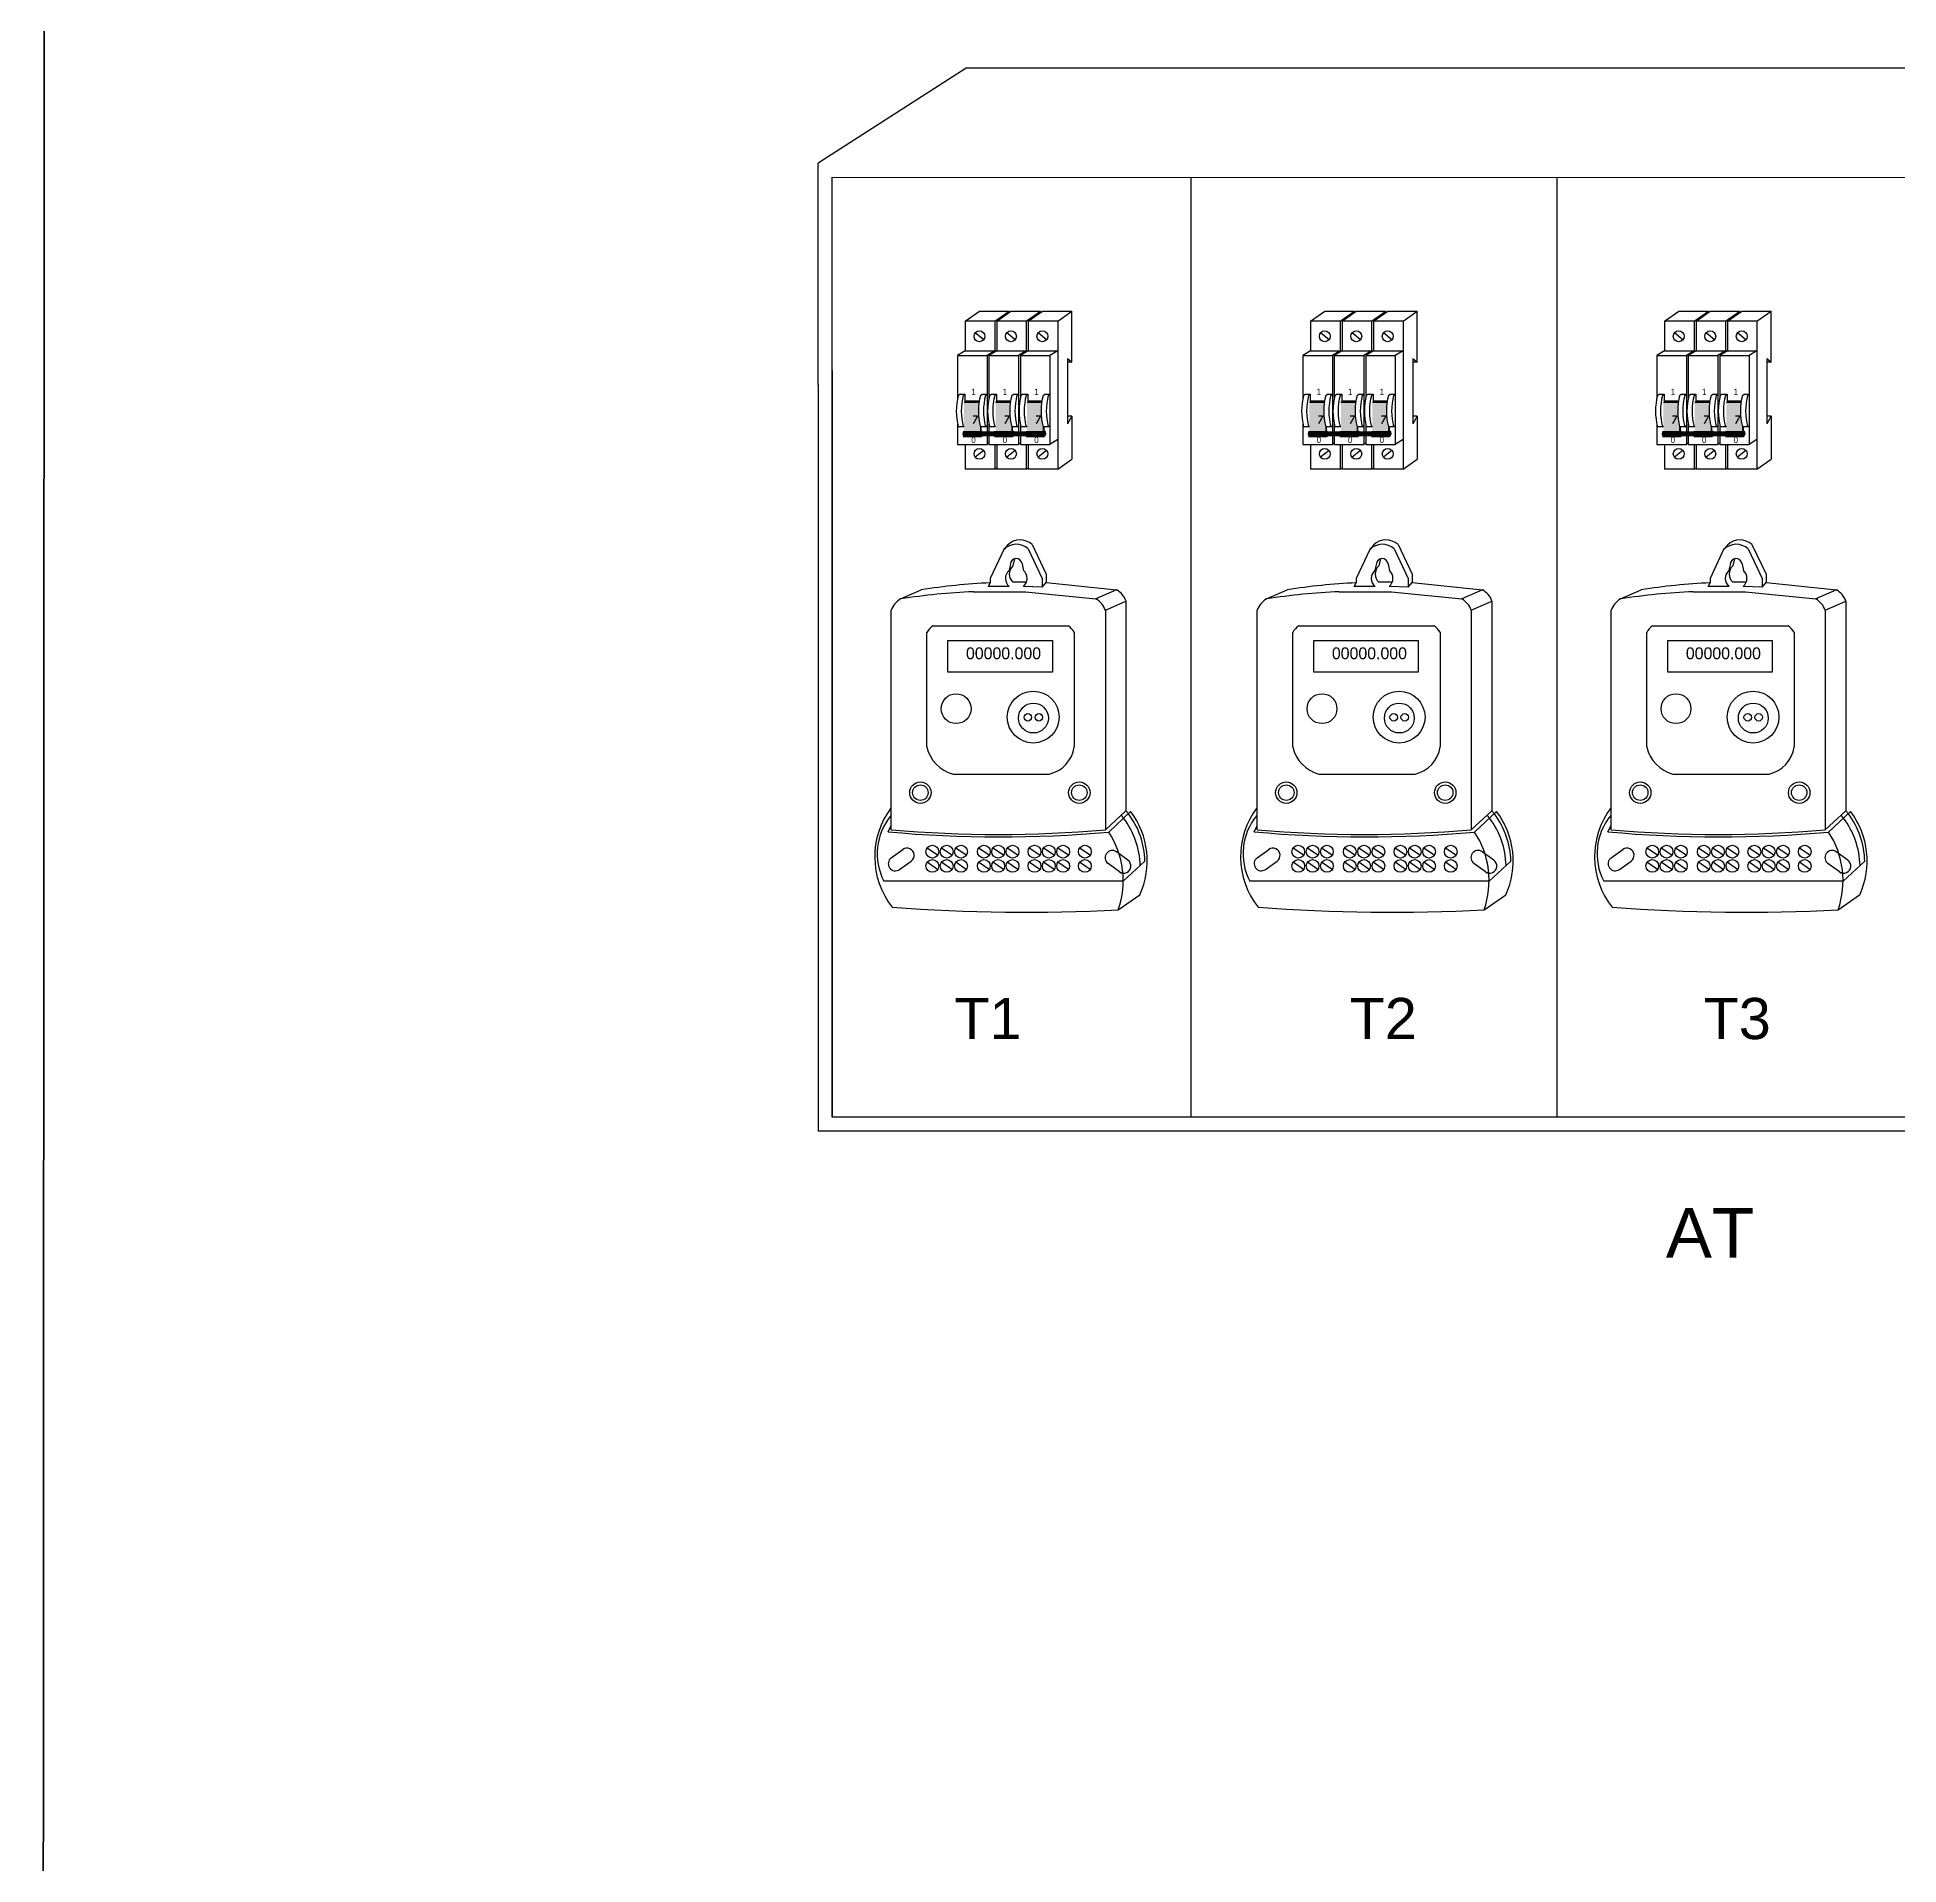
# Model space of a CAD drawing. Header units: millimetres. Extents: x -1335 to 33749, y 2338 to 5277.
# Drawn here: x 24575 to 25425, y 3784 to 4620 of the extents above; entities that cross this region are included whole.
import ezdxf

# ---------------------------------------------------------------- set-up
doc = ezdxf.new("R2010")
doc.units = ezdxf.units.MM
doc.layers.add('DUVAR', color=7, linetype='Continuous', lineweight=53)
doc.styles.get("Standard").update_dxf_attribs({"font": 'arial.ttf'})

# ---------------------------------------------------------------- blocks, each defined once
blk = doc.blocks.new('A$C695E2A47')
for points in [[(1.51, 4.47), (0.57, 4.47), (0.52, 4.42), (1.51, 4.42, -0.002755)], [(1.59, 2.48), (1.59, 2.79, -0.099472), (1.51, 4.42), (0.52, 4.42), (0.52, 2.48)], [(3.59, 4.47), (2.65, 4.47), (2.59, 4.42), (3.58, 4.42, -0.002755)], [(3.67, 2.48), (3.67, 2.79, -0.099472), (3.58, 4.42), (2.59, 4.42), (2.59, 2.48)], [(5.66, 4.47), (4.72, 4.47), (4.67, 4.42), (5.65, 4.42, -0.002755)], [(5.74, 2.48), (5.74, 2.79, -0.099472), (5.65, 4.42), (4.67, 4.42), (4.67, 2.48)], [(1.65, 2.15, -0.32497), (1.65, 2.48), (0.46, 2.48, 0.32497), (0.46, 2.15)], [(2.75, 2.15, -0.32497), (2.75, 2.48), (1.55, 2.48, 0.32497), (1.55, 2.15)], [(1.65, 2.79), (1.59, 2.79), (1.59, 2.48), (1.65, 2.5)], [(1.71, 2.5), (1.65, 2.5), (1.59, 2.48), (1.65, 2.48)], [(3.73, 2.15, -0.32497), (3.73, 2.48), (2.53, 2.48, 0.32497), (2.53, 2.15)], [(4.86, 2.15, -0.32497), (4.86, 2.48), (3.66, 2.48, 0.32497), (3.66, 2.15)], [(3.72, 2.79), (3.67, 2.79), (3.67, 2.48), (3.72, 2.5)], [(3.78, 2.5), (3.72, 2.5), (3.67, 2.48), (3.73, 2.48)], [(3.73, 2.15), (3.78, 2.19, 0.353206), (3.78, 2.5), (3.73, 2.48, 0.32497)], [(5.8, 2.15, -0.32497), (5.8, 2.48), (4.61, 2.48, 0.32497), (4.61, 2.15)], [(5.79, 2.79), (5.74, 2.79), (5.74, 2.48), (5.79, 2.5)], [(5.85, 2.5), (5.79, 2.5), (5.74, 2.48), (5.8, 2.48)], [(5.8, 2.15), (5.85, 2.19, 0.353206), (5.85, 2.5), (5.8, 2.48, 0.32497)]]:
    blk.add_hatch(color=256).paths.add_polyline_path(points)
for p, q in [((0.6, 9.75, -0.14), (1.54, 10.4, -0.14)), ((1.54, 10.4, -0.14), (3.49, 10.4, -0.14)), ((2.54, 9.75, -0.14), (3.49, 10.4, -0.14)), ((2.67, 9.75, -0.14), (3.61, 10.4, -0.14)), ((3.49, 10.31, -0.14), (3.49, 10.4, -0.14)), ((3.61, 10.4, -0.14), (5.56, 10.4, -0.14)), ((4.62, 9.75, -0.14), (5.56, 10.4, -0.14)), ((4.74, 9.75, -0.14), (5.69, 10.4, -0.14)), ((5.56, 10.31, -0.14), (5.56, 10.4, -0.14)), ((5.69, 10.4, -0.14), (7.63, 10.4, -0.14)), ((6.69, 9.75, -0.14), (7.63, 10.4, -0.14)), ((7.63, 7.04, -0.14), (7.63, 10.4, -0.14)), ((2.54, 9.75, -0.14), (0.6, 9.75, -0.14)), ((0.6, 9.75, -0.14), (0.6, 7.8, -0.14)), ((1.81, 8.52, -0.14), (1.25, 8.97, -0.14)), ((2.54, 9.75, -0.14), (2.54, 7.72, -0.14)), ((4.62, 9.75, -0.14), (2.67, 9.75, -0.14)), ((2.67, 9.75, -0.14), (2.67, 7.8, -0.14)), ((3.89, 8.52, -0.14), (3.33, 8.97, -0.14)), ((4.62, 9.75, -0.14), (4.62, 7.72, -0.14)), ((6.69, 9.75, -0.14), (4.74, 9.75, -0.14)), ((4.74, 9.75, -0.14), (4.74, 7.8, -0.14)), ((5.96, 8.52, -0.14), (5.4, 8.97, -0.14)), ((6.69, 9.75, -0.14), (6.69, 3.75, -0.14)), ((0.6, 7.8, -0.14), (0.09, 7.48, -0.14)), ((0.09, 7.48, -0.14), (0.09, 4.68, -0.14)), ((0.09, 7.48, -0.14), (2.04, 7.48, -0.14)), ((0.6, 7.8, -0.14), (2.54, 7.8, -0.14)), ((2.54, 7.8, -0.14), (2.04, 7.48, -0.14)), ((2.04, 7.48, -0.14), (2.04, 1.62, -0.14)), ((2.67, 7.8, -0.14), (2.16, 7.48, -0.14)), ((2.16, 7.48, -0.14), (2.16, 4.68, -0.14)), ((2.16, 7.48, -0.14), (4.11, 7.48, -0.14)), ((2.67, 7.8, -0.14), (4.62, 7.8, -0.14)), ((4.62, 7.8, -0.14), (4.11, 7.48, -0.14)), ((4.11, 7.48, -0.14), (4.11, 1.62, -0.14)), ((4.74, 7.8, -0.14), (4.24, 7.48, -0.14)), ((4.24, 7.48, -0.14), (4.24, 4.68, -0.14)), ((4.24, 7.48, -0.14), (6.18, 7.48, -0.14)), ((4.74, 7.8, -0.14), (6.69, 7.8, -0.14)), ((6.69, 7.8, -0.14), (6.18, 7.48, -0.14)), ((6.18, 7.48, -0.14), (6.18, 1.62, -0.14)), ((7.34, 7.28, -0.14), (7.63, 7.04, -0.14)), ((7.34, 7.28, -0.14), (7.34, 2.99, -0.14)), ((7.63, 7.04, -0.14), (7.34, 7.04, -0.14)), ((0.13, 4.85, -0.14), (0.24, 4.94, -0.14)), ((0.47, 4.85, -0.14), (0.57, 4.94, -0.14)), ((1.59, 4.85, -0.14), (1.7, 4.94, -0.14)), ((1.93, 4.85, -0.14), (2.04, 4.94, -0.14)), ((2.2, 4.85, -0.14), (2.31, 4.94, -0.14)), ((2.54, 4.85, -0.14), (2.65, 4.94, -0.14)), ((3.67, 4.85, -0.14), (3.77, 4.94, -0.14)), ((4, 4.85, -0.14), (4.11, 4.94, -0.14)), ((4.28, 4.85, -0.14), (4.38, 4.94, -0.14)), ((4.61, 4.85, -0.14), (4.72, 4.94, -0.14)), ((5.74, 4.85, -0.14), (5.85, 4.94, -0.14)), ((6.08, 4.85, -0.14), (6.18, 4.94, -0.14)), ((0.52, 4.42, -0.14), (1.51, 4.42, -0.14)), ((2.59, 4.42, -0.14), (3.58, 4.42, -0.14)), ((4.67, 4.42, -0.14), (5.65, 4.42, -0.14)), ((0.09, 2.96, -0.14), (0.09, 1.62, -0.14)), ((0.46, 2.48, -0.14), (1.65, 2.48, -0.14)), ((0.47, 2.79, -0.14), (0.52, 2.83, -0.14)), ((1.41, 3.48, -0.14), (1.12, 2.99, -0.14)), ((1.41, 3.48, -0.14), (1.12, 3.48, -0.14)), ((1.41, 3.48, -0.14), (1.12, 2.99, -0.14)), ((1.41, 3.48, -0.14), (1.12, 3.48, -0.14)), ((1.59, 2.79, -0.14), (1.59, 2.48, -0.14)), ((1.59, 2.48, -0.14), (1.65, 2.5, -0.14)), ((1.65, 2.5, -0.14), (1.65, 2.79, -0.14)), ((1.65, 2.5, -0.14), (1.71, 2.5, -0.14)), ((1.65, 2.48, -0.14), (1.71, 2.5, -0.14)), ((1.93, 2.79, -0.14), (2.04, 2.88, -0.14)), ((2.16, 2.96, -0.14), (2.16, 1.62, -0.14)), ((2.53, 2.48, -0.14), (3.73, 2.48, -0.14)), ((2.54, 2.79, -0.14), (2.59, 2.83, -0.14)), ((3.49, 3.48, -0.14), (3.2, 2.99, -0.14)), ((3.49, 3.48, -0.14), (3.2, 3.48, -0.14)), ((3.49, 3.48, -0.14), (3.2, 2.99, -0.14)), ((3.49, 3.48, -0.14), (3.2, 3.48, -0.14)), ((3.67, 2.79, -0.14), (3.67, 2.48, -0.14)), ((3.67, 2.48, -0.14), (3.72, 2.5, -0.14)), ((3.72, 2.5, -0.14), (3.72, 2.79, -0.14)), ((3.72, 2.5, -0.14), (3.78, 2.5, -0.14)), ((3.73, 2.48, -0.14), (3.78, 2.5, -0.14)), ((4, 2.79, -0.14), (4.11, 2.88, -0.14)), ((4.24, 2.96, -0.14), (4.24, 1.62, -0.14)), ((4.61, 2.79, -0.14), (4.67, 2.83, -0.14)), ((4.61, 2.48, -0.14), (5.8, 2.48, -0.14)), ((5.56, 3.48, -0.14), (5.27, 2.99, -0.14)), ((5.56, 3.48, -0.14), (5.27, 3.48, -0.14)), ((5.56, 3.48, -0.14), (5.27, 2.99, -0.14)), ((5.56, 3.48, -0.14), (5.27, 3.48, -0.14)), ((5.74, 2.79, -0.14), (5.74, 2.48, -0.14)), ((5.74, 2.48, -0.14), (5.79, 2.5, -0.14)), ((5.79, 2.5, -0.14), (5.79, 2.79, -0.14)), ((5.79, 2.5, -0.14), (5.85, 2.5, -0.14)), ((5.8, 2.48, -0.14), (5.85, 2.5, -0.14)), ((6.08, 2.79, -0.14), (6.18, 2.88, -0.14)), ((7.63, 3.48, -0.14), (7.34, 2.99, -0.14)), ((7.63, 3.48, -0.14), (7.34, 3.48, -0.14)), ((7.63, 3.48, -0.14), (7.63, 0.65, -0.14)), ((0.09, 1.62, -0.14), (2.04, 1.62, -0.14)), ((0.46, 2.15, -0.14), (1.65, 2.15, -0.14)), ((0.6, 1.62, -0.14), (0.6, 0, -0.14)), ((1.65, 2.15, -0.14), (1.71, 2.19, -0.14)), ((2.16, 1.7, -0.14), (2.04, 1.62, -0.14)), ((2.16, 1.62, -0.14), (4.11, 1.62, -0.14)), ((2.53, 2.15, -0.14), (3.73, 2.15, -0.14)), ((2.67, 1.62, -0.14), (2.67, 0, -0.14)), ((3.73, 2.15, -0.14), (3.78, 2.19, -0.14)), ((4.24, 1.7, -0.14), (4.11, 1.62, -0.14)), ((4.24, 1.62, -0.14), (6.18, 1.62, -0.14)), ((4.61, 2.15, -0.14), (5.8, 2.15, -0.14)), ((4.74, 1.62, -0.14), (4.74, 0, -0.14)), ((5.8, 2.15, -0.14), (5.85, 2.19, -0.14)), ((6.69, 1.94, -0.14), (6.18, 1.62, -0.14)), ((1.81, 1.22, -0.14), (1.25, 0.78, -0.14)), ((2.54, 0, -0.14), (2.67, 0.09, -0.14)), ((3.89, 1.22, -0.14), (3.33, 0.78, -0.14)), ((4.62, 0, -0.14), (4.74, 0.09, -0.14)), ((5.96, 1.22, -0.14), (5.4, 0.78, -0.14)), ((6.69, 0, -0.14), (7.63, 0.65, -0.14))]:
    blk.add_line(p, q)
at = {"elevation": -0.14}
for points in [[(2.54, 9.75), (0.6, 9.75)], [(4.62, 9.75), (2.67, 9.75)], [(6.69, 9.75), (4.74, 9.75)], [(0.6, 7.8), (2.54, 7.8)], [(2.67, 7.8), (4.62, 7.8)], [(4.74, 7.8), (6.69, 7.8)], [(0.24, 4.94), (0.57, 4.94), (0.57, 4.47)], [(1.7, 4.94), (1.7, 4.94), (2.04, 4.94), (2.04, 2.88)], [(2.31, 4.94), (2.65, 4.94), (2.65, 4.47)], [(3.77, 4.94), (3.77, 4.94), (4.11, 4.94), (4.11, 2.88)], [(4.38, 4.94), (4.72, 4.94), (4.72, 4.47)], [(5.85, 4.94), (5.85, 4.94), (6.18, 4.94), (6.18, 2.88)], [(1.51, 4.47), (0.57, 4.47)], [(3.59, 4.47), (2.65, 4.47)], [(5.66, 4.47), (4.72, 4.47)], [(6.69, 3.75), (6.69, 0), (6.69, 0), (4.74, 0)], [(0.47, 2.79), (0.47, 2.79), (0.13, 2.79)], [(0.57, 2.48), (1.59, 2.48)], [(1.93, 2.79), (1.93, 2.79), (1.59, 2.79)], [(2.54, 2.79), (2.54, 2.79), (2.2, 2.79)], [(2.65, 2.48), (3.67, 2.48)], [(4, 2.79), (4, 2.79), (3.67, 2.79)], [(4.61, 2.79), (4.61, 2.79), (4.28, 2.79)], [(4.72, 2.48), (5.74, 2.48)], [(6.08, 2.79), (6.08, 2.79), (5.74, 2.79)], [(2.54, 1.62), (2.54, 0), (2.54, 0), (0.6, 0)], [(4.62, 1.62), (4.62, 0), (4.62, 0), (2.67, 0)]]:
    blk.add_lwpolyline(points, dxfattribs=at)
for centre in [(1.53, 8.75, -0.14), (3.61, 8.75, -0.14), (5.68, 8.75, -0.14), (1.53, 1, -0.14), (3.61, 1, -0.14), (5.68, 1, -0.14)]:
    blk.add_circle(centre, 0.358)
for centre, radius, start, end in [((4.17, 3.82, -0.14), 4.17, 165.6289, 194.3711), ((4.5, 3.82, -0.14), 4.17, 165.6289, 194.3711), ((5.63, 3.82, -0.14), 4.17, 165.6289, 194.3711), ((5.97, 3.82, -0.14), 4.17, 165.6289, 194.3711), ((6.24, 3.82, -0.14), 4.17, 165.6289, 194.3711), ((6.58, 3.82, -0.14), 4.17, 165.6289, 194.3711), ((7.7, 3.82, -0.14), 4.17, 165.6289, 194.3711), ((8.04, 3.82, -0.14), 4.17, 165.6289, 194.3711), ((8.31, 3.82, -0.14), 4.17, 165.6289, 194.3711), ((8.65, 3.82, -0.14), 4.17, 165.6289, 194.3711), ((9.77, 3.82, -0.14), 4.17, 165.6289, 194.3711), ((10.11, 3.82, -0.14), 4.17, 165.6289, 194.3711), ((1.88, 2.31, -0.14), 0.277, 143.9947, 216.0053), ((3.95, 2.31, -0.14), 0.277, 143.9947, 216.0053), ((3.59, 2.35, -0.14), 0.24, 321.093, 38.907), ((6.03, 2.31, -0.14), 0.277, 143.9947, 216.0053), ((5.67, 2.35, -0.14), 0.24, 321.093, 38.907)]:
    blk.add_arc(centre, radius, start, end)
at = {"char_height": 0.403, "width": 0.3553, "attachment_point": 1}
for s, insert in [('{\\fComic Sans MS|b0|i0|c0|p66;1}', (0.99, 5.29, -0.14)), ('{\\fComic Sans MS|b0|i0|c0|p66;1}', (3.06, 5.29, -0.14)), ('{\\fComic Sans MS|b0|i0|c0|p66;1}', (5.14, 5.29, -0.14)), ('{\\fComic Sans MS|b0|i0|c0|p66;0}', (0.99, 2.12, -0.14)), ('{\\fComic Sans MS|b0|i0|c0|p66;0}', (3.06, 2.12, -0.14)), ('{\\fComic Sans MS|b0|i0|c0|p66;0}', (5.14, 2.12, -0.14))]:
    blk.add_mtext(s, dxfattribs=dict(at, insert=insert))
blk = doc.blocks.new('A$C57EA0465')
for p, q in [((34.82, 97.8), (31.15, 89.93)), ((35.86, 98.98), (34.82, 97.8)), ((41.43, 97.94), (45.21, 89.93)), ((42.46, 99.13), (46.24, 91.12)), ((36.72, 94.34), (36.24, 92.18)), ((37.7, 95.27), (37.28, 93.36)), ((39.7, 94.2), (40.14, 92.17)), ((46.24, 91.12), (46.24, 88.85)), ((6.99, 84.45), (12.56, 86.9)), ((26.62, 86.4), (40.68, 86.4)), ((30.67, 87.79), (31.15, 88.81)), ((36.26, 87.79), (30.67, 87.79)), ((31.15, 89.93), (31.15, 88.81)), ((45.21, 87.67), (40.1, 87.79)), ((40.68, 86.4), (59.69, 84.45)), ((45.21, 89.93), (45.21, 87.67)), ((45.21, 87.67), (46.24, 88.85)), ((46.24, 88.85), (65.25, 86.9)), ((65.25, 86.9), (59.69, 84.45)), ((4.46, 22.21), (4.46, 81.44)), ((62.22, 81.44), (67.78, 83.89)), ((62.22, 81.44), (62.22, 22.21)), ((67.78, 83.89), (67.78, 27.3)), ((21.14, 37.23), (47.07, 37.23)), ((62.22, 22.21), (67.78, 27.3)), ((63.11, 21.58), (69.02, 27.16)), ((3.62, 21.66), (4.46, 23.38)), ((4.47, 14.64), (7.59, 16.88)), ((16.96, 15.32), (14.14, 17.28)), ((20.82, 15.32), (18, 17.28)), ((24.69, 15.32), (21.86, 17.28)), ((30.85, 15.32), (28.03, 17.28)), ((34.72, 15.32), (31.89, 17.28)), ((38.58, 15.32), (35.76, 17.28)), ((44.52, 15.32), (41.69, 17.28)), ((48.38, 15.32), (45.56, 17.28)), ((52.24, 15.32), (49.42, 17.28)), ((58.1, 15.32), (55.28, 17.28)), ((68.32, 14.01), (65.19, 16.26)), ((6.72, 11.5), (9.85, 13.74)), ((16.96, 11.47), (14.14, 13.43)), ((20.82, 11.47), (18, 13.43)), ((24.69, 11.47), (21.86, 13.43)), ((30.85, 11.47), (28.03, 13.43)), ((34.72, 11.47), (31.89, 13.43)), ((38.58, 11.47), (35.76, 13.43)), ((44.52, 11.47), (41.69, 13.43)), ((48.38, 11.47), (45.56, 13.43)), ((52.24, 11.47), (49.42, 13.43)), ((58.1, 11.47), (55.28, 13.43)), ((66.07, 10.87), (62.94, 13.12)), ((67.03, 8.37), (72.89, 13.73)), ((65.69, 0.61), (71.5, 4.65))]:
    blk.add_line(p, q)
for points in [[(14.06, 44.53), (14.06, 75.42)], [(15.67, 77.23), (52.25, 77.23)], [(53.82, 75.47), (53.82, 44.53)], [(67.03, 8.37), (2.46, 8.37)]]:
    blk.add_lwpolyline(points)
blk.add_lwpolyline([(19.76, 73.28), (47.94, 73.28), (47.94, 64.72), (19.76, 64.72)], close=True)
for centre, radius in [((21.96, 54.86), 4.03), ((42.75, 52.59), 6.99), ((42.81, 52.34), 4.03), ((41.3, 52.53), 1.01), ((44.26, 52.53), 1.01), ((12.32, 32.22), 2.89), ((12.32, 32.22), 2.09), ((55.19, 32.22), 2.89), ((55.19, 32.22), 2.09), ((15.55, 16.3), 1.72), ((19.41, 16.3), 1.72), ((23.28, 16.3), 1.72), ((29.44, 16.3), 1.72), ((33.3, 16.3), 1.72), ((37.17, 16.3), 1.72), ((43.1, 16.3), 1.72), ((46.97, 16.3), 1.72), ((50.83, 16.3), 1.72), ((56.69, 16.3), 1.72), ((15.55, 12.45), 1.72), ((19.41, 12.45), 1.72), ((23.28, 12.45), 1.72), ((29.44, 12.45), 1.72), ((33.3, 12.45), 1.72), ((37.17, 12.45), 1.72), ((43.1, 12.45), 1.72), ((46.97, 12.45), 1.72), ((50.83, 12.45), 1.72), ((56.69, 12.45), 1.72)]:
    blk.add_circle(centre, radius)
for centre, radius, start, end in [((38.2, 94.38), 4.81, 47.8389, 134.6557), ((39.24, 95.56), 4.81, 47.8389, 134.6557), ((38.18, 89.99), 2.92, 131.6896, 228.8222), ((39.22, 91.18), 2.92, 131.6896, 228.8222), ((38.18, 93.78), 1.57, 9.057, 176.2316), ((38.18, 89.99), 2.92, 310.9637, 48.0234), ((33.34, -80.83), 167.37, 92.301, 99.0566), ((38.91, -78.38), 167.37, 92.6567, 99.0566), ((38.91, -78.38), 167.37, 89.3093, 90.5503), ((62.46, 81.98), 5.66, 19.7409, 60.3975), ((9.79, 79.53), 5.66, 119.6025, 160.2591), ((56.89, 79.53), 5.66, 19.7409, 60.3975), ((19, 72.66), 5.66, 126.0948, 150.7681), ((48.8, 72.56), 5.8, 30.0561, 53.5837), ((23.58, 46.68), 9.76, 192.7346, 255.5385), ((45.15, 45.78), 8.76, 282.616, 351.7966), ((21.99, 14.94), 21.99, 142.8128, 218.3523), ((16.76, 15.78), 16.1, 140.4717, 207.3903), ((50.51, 13.47), 20.42, 35.6105, 38.3708), ((49.62, 12.04), 21.99, 1.3576, 37.2983), ((54.01, 15), 18.46, 38.8068, 41.7535), ((50.9, 13.25), 21.99, 1.2524, 37.2983), ((51.53, 13.84), 21.99, 335.2931, 37.2983), ((33.81, 355.69), 335.4, 264.8348, 275.0114), ((33.34, 348.99), 328.05, 264.9502, 275.0498), ((43.18, 8.49), 23.85, 340.717, 33.2895), ((8.72, 15.31), 1.93, 305.6982, 125.6982), ((64.07, 14.69), 1.93, 54.3018, 234.3018), ((5.59, 13.07), 1.93, 125.6982, 305.6982), ((67.19, 12.44), 1.93, 234.3018, 54.3192), ((67.19, 12.44), 1.93, 234.3018, 262.4386), ((40.67, 486.01), 486.04, 265.7607, 272.9501)]:
    blk.add_arc(centre, radius, start, end)
at = {"insert": (24.62, 71.4), "char_height": 3.2035, "width": 2.8435, "attachment_point": 1}
blk.add_mtext('{\\fComic Sans MS|b0|i0|c0|p66;\\C256;00000.000}', dxfattribs=at)

msp = doc.modelspace()

# ---------------------------------------------------------------- linework, layer by layer
for p, q in [((24999.13, 4605.4), (24931.54, 4562.01)), ((25983.85, 4605.4), (24999.13, 4605.4)), ((24931.54, 4460.82), (24931.54, 4562.01)), ((24937.96, 4555.59), (25918, 4555.19)), ((24937.96, 4467.24), (24937.96, 4555.59)), ((24937.96, 4125.97), (24937.96, 4555.59)), ((25102.04, 4125.97), (25102.04, 4555.59)), ((25269.36, 4125.97), (25269.36, 4555.59)), ((24937.96, 4467.24), (24937.96, 4125.97)), ((24931.54, 4460.82), (24931.54, 4119.55)), ((25918, 4119.55), (24931.54, 4119.55)), ((25918, 4125.97), (24937.96, 4125.97))]:
    msp.add_line(p, q)
at = {"layer": 'DUVAR'}
msp.add_lwpolyline([(24578.13, 5196.38), (24576.63, 2393.36), (27017.97, 2372.38), (27015.94, 5175.4), (24574.6, 5196.38)], dxfattribs=at)

# ---------------------------------------------------------------- block references
for name, p, xscale, yscale, zscale in [('A$C695E2A47', (24994.65, 4422.19, 1.88), 6.931927046732117, 6.931927046732117, 6.931927046732117), ('A$C695E2A47', (25152.49, 4422.19, 1.88), 6.931927046732117, 6.931927046732117, 6.931927046732117), ('A$C695E2A47', (25314.28, 4422.19, 1.88), 6.931927046732117, 6.931927046732117, 6.931927046732117), ('A$C57EA0465', (24957.39, 4219.72), 1.6944710558756, 1.6944710558756, 1.6944710558756), ('A$C57EA0465', (25124.63, 4219.72), 1.6944710558756, 1.6944710558756, 1.6944710558756), ('A$C57EA0465', (25286.42, 4219.72), 1.6944710558756, 1.6944710558756, 1.6944710558756)]:
    msp.add_blockref(name, p, dxfattribs=dict(xscale=xscale, yscale=yscale, zscale=zscale))

# ---------------------------------------------------------------- texts
for s, height, p in [('T1', 18.827, (24993.82, 4161.68)), ('T2', 18.827, (25174.48, 4161.68)), ('T3', 18.827, (25336.27, 4161.68)), ('AT', 22.593, (25319.01, 4061.84))]:
    msp.add_text(s, height=height).set_placement(p)

doc.saveas('drawing.dxf')
